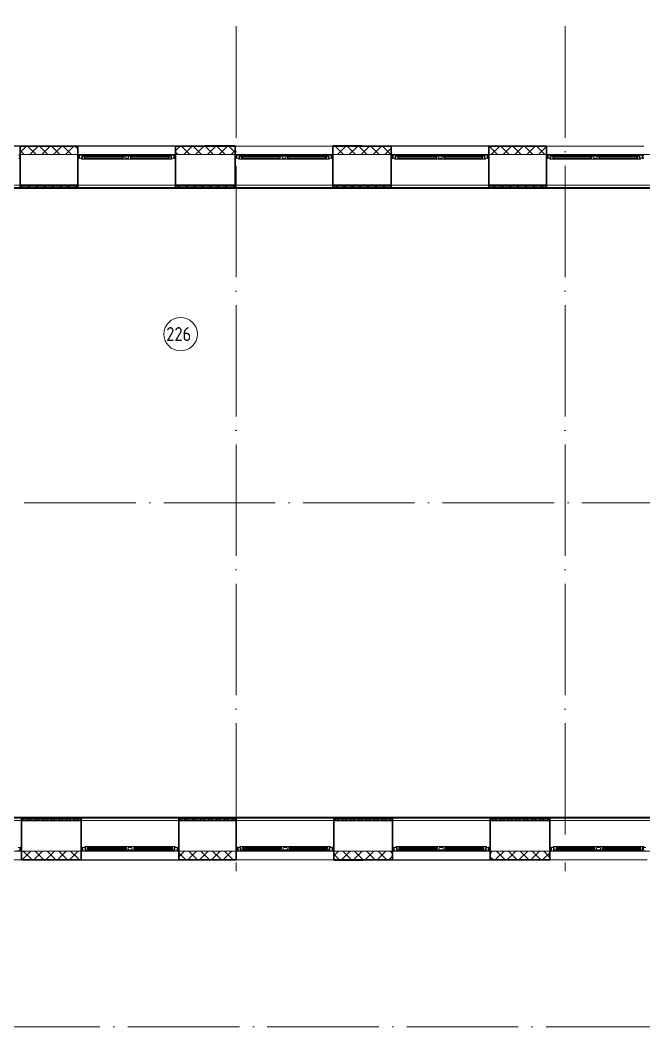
# Model space of a CAD drawing. Header units: millimetres. Extents: x -695119 to 412940, y -249585 to 622758.
# Drawn here: x 277265 to 288449, y 92212 to 110273 of the extents above; entities that cross this region are included whole.
import ezdxf

# ---------------------------------------------------------------- set-up
doc = ezdxf.new("R2010")
doc.units = ezdxf.units.MM
doc.linetypes.add('ADSK_Линия сетки', pattern=[25, 20, -2.5, 0, -2.5])
for name, color, linetype, lineweight in [('_ Окна', 252, 'Continuous', 30), ('Марки помещений', 8, 'Continuous', 20), ('Окна', 252, 'Continuous', 9), ('Оси', 252, 'Continuous', 9), ('Стены внутренние', 252, 'Continuous', 18), ('Стены наружные', 252, 'Continuous', 18), ('Стены штриховка', 7, 'Continuous', 9)]:
    doc.layers.add(name, color=color, linetype=linetype, lineweight=lineweight)
doc.styles.add('GOST Common_2', font='', dxfattribs={"width": 0.9, "height": 250})
doc.styles.get('GOST Common_2').set_extended_font_data('GOST type B')

# ---------------------------------------------------------------- blocks, each defined once
blk = doc.blocks.new('план 2 этажа')
at = {"layer": '_ Окна', "color": 251, "true_color": 0x636466}
for p, q in [((277266, 107852), (277241, 107852)), ((278326, 107852), (278301, 107852)), ((278326, 107794), (278326, 107852)), ((280051, 107852), (280026, 107852)), ((280026, 107852), (280026, 107794)), ((281146, 107852), (281121, 107852)), ((281146, 107794), (281146, 107852)), ((282871, 107852), (282846, 107852)), ((282846, 107852), (282846, 107794)), ((283946, 107852), (283921, 107852)), ((283946, 107794), (283946, 107852)), ((285671, 107852), (285646, 107852)), ((285646, 107852), (285646, 107794)), ((286726, 107852), (286701, 107852)), ((286726, 107794), (286726, 107852)), ((288451, 107852), (288426, 107852)), ((288426, 107852), (288426, 107794)), ((277241, 107794), (277266, 107794)), ((278301, 107794), (278326, 107794)), ((278424, 107818), (278421, 107818)), ((278421, 107818), (278421, 107786)), ((278421, 107786), (278424, 107786)), ((279101, 107818), (278424, 107818)), ((278424, 107818), (278424, 107786)), ((278424, 107786), (278424, 107818)), ((278424, 107786), (279101, 107786)), ((279101, 107786), (279101, 107818)), ((279101, 107818), (279101, 107786)), ((279104, 107818), (279101, 107818)), ((279101, 107786), (279104, 107786)), ((279104, 107786), (279104, 107818)), ((279251, 107818), (279248, 107818)), ((279248, 107818), (279248, 107786)), ((279248, 107786), (279251, 107786)), ((279928, 107818), (279251, 107818)), ((279251, 107818), (279251, 107786)), ((279251, 107786), (279251, 107818)), ((279251, 107786), (279928, 107786)), ((279928, 107786), (279928, 107818)), ((279928, 107818), (279928, 107786)), ((279931, 107818), (279928, 107818)), ((279928, 107786), (279931, 107786)), ((279931, 107786), (279931, 107818)), ((280026, 107794), (280051, 107794)), ((281121, 107794), (281146, 107794)), ((281244, 107818), (281241, 107818)), ((281241, 107818), (281241, 107786)), ((281241, 107786), (281244, 107786)), ((281921, 107818), (281244, 107818)), ((281244, 107818), (281244, 107786)), ((281244, 107786), (281244, 107818)), ((281244, 107786), (281921, 107786)), ((281921, 107786), (281921, 107818)), ((281921, 107818), (281921, 107786)), ((281924, 107818), (281921, 107818)), ((281921, 107786), (281924, 107786)), ((281924, 107786), (281924, 107818)), ((282071, 107818), (282068, 107818)), ((282068, 107818), (282068, 107786)), ((282068, 107786), (282071, 107786)), ((282748, 107818), (282071, 107818)), ((282071, 107818), (282071, 107786)), ((282071, 107786), (282071, 107818)), ((282071, 107786), (282748, 107786)), ((282748, 107786), (282748, 107818)), ((282748, 107818), (282748, 107786)), ((282751, 107818), (282748, 107818)), ((282748, 107786), (282751, 107786)), ((282751, 107786), (282751, 107818)), ((282846, 107794), (282871, 107794)), ((283921, 107794), (283946, 107794)), ((284044, 107818), (284041, 107818)), ((284041, 107818), (284041, 107786)), ((284041, 107786), (284044, 107786)), ((284721, 107818), (284044, 107818)), ((284044, 107818), (284044, 107786)), ((284044, 107786), (284044, 107818)), ((284044, 107786), (284721, 107786)), ((284721, 107786), (284721, 107818)), ((284721, 107818), (284721, 107786)), ((284724, 107818), (284721, 107818)), ((284721, 107786), (284724, 107786)), ((284724, 107786), (284724, 107818)), ((284871, 107818), (284868, 107818)), ((284868, 107818), (284868, 107786)), ((284868, 107786), (284871, 107786)), ((285548, 107818), (284871, 107818)), ((284871, 107818), (284871, 107786)), ((284871, 107786), (284871, 107818)), ((284871, 107786), (285548, 107786)), ((285548, 107786), (285548, 107818)), ((285548, 107818), (285548, 107786)), ((285551, 107818), (285548, 107818)), ((285548, 107786), (285551, 107786)), ((285551, 107786), (285551, 107818)), ((285646, 107794), (285671, 107794)), ((286701, 107794), (286726, 107794)), ((286824, 107818), (286821, 107818)), ((286821, 107818), (286821, 107786)), ((286821, 107786), (286824, 107786)), ((287501, 107818), (286824, 107818)), ((286824, 107818), (286824, 107786)), ((286824, 107786), (286824, 107818)), ((286824, 107786), (287501, 107786)), ((287501, 107786), (287501, 107818)), ((287501, 107818), (287501, 107786)), ((287504, 107818), (287501, 107818)), ((287501, 107786), (287504, 107786)), ((287504, 107786), (287504, 107818)), ((287651, 107818), (287648, 107818)), ((287648, 107818), (287648, 107786)), ((287648, 107786), (287651, 107786)), ((288328, 107818), (287651, 107818)), ((287651, 107818), (287651, 107786)), ((287651, 107786), (287651, 107818)), ((287651, 107786), (288328, 107786)), ((288328, 107786), (288328, 107818)), ((288328, 107818), (288328, 107786)), ((288331, 107818), (288328, 107818)), ((288328, 107786), (288331, 107786)), ((288331, 107786), (288331, 107818)), ((288426, 107794), (288451, 107794)), ((277291, 95430), (277266, 95430)), ((277266, 95430), (277266, 95372)), ((277266, 95372), (277291, 95372)), ((278386, 95430), (278361, 95430)), ((278361, 95372), (278386, 95372)), ((278386, 95372), (278386, 95430)), ((278484, 95438), (278481, 95438)), ((278481, 95438), (278481, 95406)), ((278481, 95406), (278484, 95406)), ((279161, 95438), (278484, 95438)), ((278484, 95438), (278484, 95406)), ((278484, 95406), (278484, 95438)), ((278484, 95406), (279161, 95406)), ((279161, 95406), (279161, 95438)), ((279161, 95438), (279161, 95406)), ((279164, 95438), (279161, 95438)), ((279161, 95406), (279164, 95406)), ((279164, 95406), (279164, 95438)), ((279311, 95438), (279308, 95438)), ((279308, 95438), (279308, 95406)), ((279308, 95406), (279311, 95406)), ((279988, 95438), (279311, 95438)), ((279311, 95438), (279311, 95406)), ((279311, 95406), (279311, 95438)), ((279311, 95406), (279988, 95406)), ((279988, 95406), (279988, 95438)), ((279988, 95438), (279988, 95406)), ((279991, 95438), (279988, 95438)), ((279988, 95406), (279991, 95406)), ((279991, 95406), (279991, 95438)), ((280111, 95430), (280086, 95430)), ((280086, 95430), (280086, 95372)), ((280086, 95372), (280111, 95372)), ((281166, 95430), (281141, 95430)), ((281141, 95372), (281166, 95372)), ((281166, 95372), (281166, 95430)), ((281264, 95438), (281261, 95438)), ((281261, 95438), (281261, 95406)), ((281261, 95406), (281264, 95406)), ((281941, 95438), (281264, 95438)), ((281264, 95438), (281264, 95406)), ((281264, 95406), (281264, 95438)), ((281264, 95406), (281941, 95406)), ((281941, 95406), (281941, 95438)), ((281941, 95438), (281941, 95406)), ((281944, 95438), (281941, 95438)), ((281941, 95406), (281944, 95406)), ((281944, 95406), (281944, 95438)), ((282091, 95438), (282088, 95438)), ((282088, 95438), (282088, 95406)), ((282088, 95406), (282091, 95406)), ((282768, 95438), (282091, 95438)), ((282091, 95438), (282091, 95406)), ((282091, 95406), (282091, 95438)), ((282091, 95406), (282768, 95406)), ((282768, 95406), (282768, 95438)), ((282768, 95438), (282768, 95406)), ((282771, 95438), (282768, 95438)), ((282768, 95406), (282771, 95406)), ((282771, 95406), (282771, 95438)), ((282891, 95430), (282866, 95430)), ((282866, 95430), (282866, 95372)), ((282866, 95372), (282891, 95372)), ((283966, 95430), (283941, 95430)), ((283941, 95372), (283966, 95372)), ((283966, 95372), (283966, 95430)), ((284064, 95438), (284061, 95438)), ((284061, 95438), (284061, 95406)), ((284061, 95406), (284064, 95406)), ((284741, 95438), (284064, 95438)), ((284064, 95438), (284064, 95406)), ((284064, 95406), (284064, 95438)), ((284064, 95406), (284741, 95406)), ((284741, 95406), (284741, 95438)), ((284741, 95438), (284741, 95406)), ((284744, 95438), (284741, 95438)), ((284741, 95406), (284744, 95406)), ((284744, 95406), (284744, 95438)), ((284891, 95438), (284888, 95438)), ((284888, 95438), (284888, 95406)), ((284888, 95406), (284891, 95406)), ((285568, 95438), (284891, 95438)), ((284891, 95438), (284891, 95406)), ((284891, 95406), (284891, 95438)), ((284891, 95406), (285568, 95406)), ((285568, 95406), (285568, 95438)), ((285568, 95438), (285568, 95406)), ((285571, 95438), (285568, 95438)), ((285568, 95406), (285571, 95406)), ((285571, 95406), (285571, 95438)), ((285691, 95430), (285666, 95430)), ((285666, 95430), (285666, 95372)), ((285666, 95372), (285691, 95372)), ((286786, 95430), (286761, 95430)), ((286761, 95372), (286786, 95372)), ((286786, 95372), (286786, 95430)), ((286884, 95438), (286881, 95438)), ((286881, 95438), (286881, 95406)), ((286881, 95406), (286884, 95406)), ((287561, 95438), (286884, 95438)), ((286884, 95438), (286884, 95406)), ((286884, 95406), (286884, 95438)), ((286884, 95406), (287561, 95406)), ((287561, 95406), (287561, 95438)), ((287561, 95438), (287561, 95406)), ((287564, 95438), (287561, 95438)), ((287561, 95406), (287564, 95406)), ((287564, 95406), (287564, 95438)), ((287711, 95438), (287708, 95438)), ((287708, 95438), (287708, 95406)), ((287708, 95406), (287711, 95406)), ((288388, 95438), (287711, 95438)), ((287711, 95438), (287711, 95406)), ((287711, 95406), (287711, 95438)), ((287711, 95406), (288388, 95406)), ((288388, 95406), (288388, 95438)), ((288388, 95438), (288388, 95406)), ((288391, 95438), (288388, 95438)), ((288388, 95406), (288391, 95406)), ((288391, 95406), (288391, 95438))]:
    blk.add_line(p, q, dxfattribs=at)
at = {"layer": '_ Окна', "color": 251, "lineweight": 18, "true_color": 0x636466}
for p, q in [((278385, 107852), (278326, 107852)), ((278326, 107852), (278326, 107794)), ((278372, 107794), (278372, 107835)), ((278372, 107835), (278384, 107835)), ((278384, 107835), (278384, 107794)), ((278434, 107835), (278384, 107835)), ((278390, 107835), (278385, 107852)), ((278439, 107818), (278434, 107835)), ((279090, 107835), (279086, 107818)), ((279141, 107835), (279090, 107835)), ((279141, 107794), (279141, 107835)), ((279211, 107835), (279211, 107794)), ((279261, 107835), (279211, 107835)), ((279266, 107818), (279261, 107835)), ((279917, 107835), (279913, 107818)), ((279968, 107835), (279917, 107835)), ((279966, 107852), (279962, 107835)), ((280026, 107852), (279966, 107852)), ((279968, 107794), (279968, 107835)), ((279968, 107835), (279980, 107835)), ((279980, 107835), (279980, 107794)), ((280026, 107794), (280026, 107852)), ((281205, 107852), (281146, 107852)), ((281146, 107852), (281146, 107794)), ((281192, 107794), (281192, 107835)), ((281192, 107835), (281204, 107835)), ((281204, 107835), (281204, 107794)), ((281254, 107835), (281204, 107835)), ((281210, 107835), (281205, 107852)), ((281259, 107818), (281254, 107835)), ((281910, 107835), (281906, 107818)), ((281961, 107835), (281910, 107835)), ((281961, 107794), (281961, 107835)), ((282031, 107835), (282031, 107794)), ((282081, 107835), (282031, 107835)), ((282086, 107818), (282081, 107835)), ((282737, 107835), (282733, 107818)), ((282788, 107835), (282737, 107835)), ((282786, 107852), (282782, 107835)), ((282846, 107852), (282786, 107852)), ((282788, 107794), (282788, 107835)), ((282788, 107835), (282800, 107835)), ((282800, 107835), (282800, 107794)), ((282846, 107794), (282846, 107852)), ((284005, 107852), (283946, 107852)), ((283946, 107852), (283946, 107794)), ((283992, 107794), (283992, 107835)), ((283992, 107835), (284004, 107835)), ((284004, 107835), (284004, 107794)), ((284054, 107835), (284004, 107835)), ((284010, 107835), (284005, 107852)), ((284059, 107818), (284054, 107835)), ((284710, 107835), (284706, 107818)), ((284761, 107835), (284710, 107835)), ((284761, 107794), (284761, 107835)), ((284831, 107835), (284831, 107794)), ((284881, 107835), (284831, 107835)), ((284886, 107818), (284881, 107835)), ((285537, 107835), (285533, 107818)), ((285588, 107835), (285537, 107835)), ((285586, 107852), (285582, 107835)), ((285646, 107852), (285586, 107852)), ((285588, 107794), (285588, 107835)), ((285588, 107835), (285600, 107835)), ((285600, 107835), (285600, 107794)), ((285646, 107794), (285646, 107852)), ((286785, 107852), (286726, 107852)), ((286726, 107852), (286726, 107794)), ((286772, 107794), (286772, 107835)), ((286772, 107835), (286784, 107835)), ((286784, 107835), (286784, 107794)), ((286834, 107835), (286784, 107835)), ((286790, 107835), (286785, 107852)), ((286839, 107818), (286834, 107835)), ((287490, 107835), (287486, 107818)), ((287541, 107835), (287490, 107835)), ((287541, 107794), (287541, 107835)), ((287611, 107835), (287611, 107794)), ((287661, 107835), (287611, 107835)), ((287666, 107818), (287661, 107835)), ((288317, 107835), (288313, 107818)), ((288368, 107835), (288317, 107835)), ((288366, 107852), (288362, 107835)), ((288426, 107852), (288366, 107852)), ((288368, 107794), (288368, 107835)), ((288368, 107835), (288380, 107835)), ((288380, 107835), (288380, 107794)), ((288426, 107794), (288426, 107852)), ((278326, 107794), (278364, 107794)), ((278384, 107794), (278364, 107794)), ((278364, 107794), (278364, 107777)), ((278364, 107777), (278420, 107777)), ((278420, 107777), (278421, 107778)), ((278421, 107786), (278421, 107818)), ((278421, 107818), (278439, 107818)), ((278439, 107786), (278421, 107786)), ((278421, 107778), (278422, 107777)), ((278422, 107777), (278436, 107777)), ((278436, 107777), (278439, 107786)), ((279086, 107818), (279104, 107818)), ((279104, 107786), (279086, 107786)), ((279086, 107786), (279088, 107777)), ((279088, 107777), (279103, 107777)), ((279103, 107777), (279104, 107778)), ((279104, 107818), (279104, 107786)), ((279104, 107778), (279105, 107777)), ((279105, 107777), (279161, 107777)), ((279161, 107794), (279141, 107794)), ((279161, 107777), (279161, 107794)), ((279211, 107794), (279191, 107794)), ((279191, 107794), (279191, 107777)), ((279191, 107777), (279247, 107777)), ((279247, 107777), (279248, 107778)), ((279248, 107786), (279248, 107818)), ((279248, 107818), (279266, 107818)), ((279266, 107786), (279248, 107786)), ((279248, 107778), (279249, 107777)), ((279249, 107777), (279263, 107777)), ((279263, 107777), (279266, 107786)), ((279913, 107818), (279931, 107818)), ((279931, 107786), (279913, 107786)), ((279913, 107786), (279915, 107777)), ((279915, 107777), (279930, 107777)), ((279930, 107777), (279931, 107778)), ((279931, 107818), (279931, 107786)), ((279931, 107778), (279932, 107777)), ((279932, 107777), (279988, 107777)), ((279988, 107794), (279968, 107794)), ((279988, 107777), (279988, 107794)), ((279988, 107794), (280026, 107794)), ((281146, 107794), (281184, 107794)), ((281204, 107794), (281184, 107794)), ((281184, 107794), (281184, 107777)), ((281184, 107777), (281240, 107777)), ((281240, 107777), (281241, 107778)), ((281241, 107786), (281241, 107818)), ((281241, 107818), (281259, 107818)), ((281259, 107786), (281241, 107786)), ((281241, 107778), (281242, 107777)), ((281242, 107777), (281256, 107777)), ((281256, 107777), (281259, 107786)), ((281906, 107818), (281924, 107818)), ((281924, 107786), (281906, 107786)), ((281906, 107786), (281908, 107777)), ((281908, 107777), (281923, 107777)), ((281923, 107777), (281924, 107778)), ((281924, 107818), (281924, 107786)), ((281924, 107778), (281925, 107777)), ((281925, 107777), (281981, 107777)), ((281981, 107794), (281961, 107794)), ((281981, 107777), (281981, 107794)), ((282031, 107794), (282011, 107794)), ((282011, 107794), (282011, 107777)), ((282011, 107777), (282067, 107777)), ((282067, 107777), (282068, 107778)), ((282068, 107786), (282068, 107818)), ((282068, 107818), (282086, 107818)), ((282086, 107786), (282068, 107786)), ((282068, 107778), (282069, 107777)), ((282069, 107777), (282083, 107777)), ((282083, 107777), (282086, 107786)), ((282733, 107818), (282751, 107818)), ((282751, 107786), (282733, 107786)), ((282733, 107786), (282735, 107777)), ((282735, 107777), (282750, 107777)), ((282750, 107777), (282751, 107778)), ((282751, 107818), (282751, 107786)), ((282751, 107778), (282752, 107777)), ((282752, 107777), (282808, 107777)), ((282808, 107794), (282788, 107794)), ((282808, 107777), (282808, 107794)), ((282808, 107794), (282846, 107794)), ((283946, 107794), (283984, 107794)), ((284004, 107794), (283984, 107794)), ((283984, 107794), (283984, 107777)), ((283984, 107777), (284040, 107777)), ((284040, 107777), (284041, 107778)), ((284041, 107786), (284041, 107818)), ((284041, 107818), (284059, 107818)), ((284059, 107786), (284041, 107786)), ((284041, 107778), (284042, 107777)), ((284042, 107777), (284056, 107777)), ((284056, 107777), (284059, 107786)), ((284706, 107818), (284724, 107818)), ((284724, 107786), (284706, 107786)), ((284706, 107786), (284708, 107777)), ((284708, 107777), (284723, 107777)), ((284723, 107777), (284724, 107778)), ((284724, 107818), (284724, 107786)), ((284724, 107778), (284725, 107777)), ((284725, 107777), (284781, 107777)), ((284781, 107794), (284761, 107794)), ((284781, 107777), (284781, 107794)), ((284831, 107794), (284811, 107794)), ((284811, 107794), (284811, 107777)), ((284811, 107777), (284867, 107777)), ((284867, 107777), (284868, 107778)), ((284868, 107786), (284868, 107818)), ((284868, 107818), (284886, 107818)), ((284886, 107786), (284868, 107786)), ((284868, 107778), (284869, 107777)), ((284869, 107777), (284883, 107777)), ((284883, 107777), (284886, 107786)), ((285533, 107818), (285551, 107818)), ((285551, 107786), (285533, 107786)), ((285533, 107786), (285535, 107777)), ((285535, 107777), (285550, 107777)), ((285550, 107777), (285551, 107778)), ((285551, 107818), (285551, 107786)), ((285551, 107778), (285552, 107777)), ((285552, 107777), (285608, 107777)), ((285608, 107794), (285588, 107794)), ((285608, 107777), (285608, 107794)), ((285608, 107794), (285646, 107794)), ((286726, 107794), (286764, 107794)), ((286784, 107794), (286764, 107794)), ((286764, 107794), (286764, 107777)), ((286764, 107777), (286820, 107777)), ((286820, 107777), (286821, 107778)), ((286821, 107786), (286821, 107818)), ((286821, 107818), (286839, 107818)), ((286839, 107786), (286821, 107786)), ((286821, 107778), (286822, 107777)), ((286822, 107777), (286836, 107777)), ((286836, 107777), (286839, 107786)), ((287486, 107818), (287504, 107818)), ((287504, 107786), (287486, 107786)), ((287486, 107786), (287488, 107777)), ((287488, 107777), (287503, 107777)), ((287503, 107777), (287504, 107778)), ((287504, 107818), (287504, 107786)), ((287504, 107778), (287505, 107777)), ((287505, 107777), (287561, 107777)), ((287561, 107794), (287541, 107794)), ((287561, 107777), (287561, 107794)), ((287611, 107794), (287591, 107794)), ((287591, 107794), (287591, 107777)), ((287591, 107777), (287647, 107777)), ((287647, 107777), (287648, 107778)), ((287648, 107786), (287648, 107818)), ((287648, 107818), (287666, 107818)), ((287666, 107786), (287648, 107786)), ((287648, 107778), (287649, 107777)), ((287649, 107777), (287663, 107777)), ((287663, 107777), (287666, 107786)), ((288313, 107818), (288331, 107818)), ((288331, 107786), (288313, 107786)), ((288313, 107786), (288315, 107777)), ((288315, 107777), (288330, 107777)), ((288330, 107777), (288331, 107778)), ((288331, 107818), (288331, 107786)), ((288331, 107778), (288332, 107777)), ((288332, 107777), (288388, 107777)), ((288388, 107794), (288368, 107794)), ((288388, 107777), (288388, 107794)), ((288388, 107794), (288426, 107794)), ((277206, 95372), (277266, 95372)), ((277266, 95430), (277228, 95430)), ((277266, 95372), (277266, 95430)), ((278424, 95430), (278386, 95430)), ((278386, 95430), (278386, 95372)), ((278386, 95372), (278445, 95372)), ((278480, 95447), (278424, 95447)), ((278424, 95447), (278424, 95430)), ((278424, 95430), (278444, 95430)), ((278432, 95389), (278432, 95430)), ((278444, 95389), (278432, 95389)), ((278444, 95430), (278444, 95389)), ((278444, 95389), (278494, 95389)), ((278445, 95372), (278450, 95389)), ((278481, 95446), (278480, 95447)), ((278482, 95447), (278481, 95446)), ((278481, 95406), (278481, 95438)), ((278481, 95438), (278499, 95438)), ((278499, 95406), (278481, 95406)), ((278496, 95447), (278482, 95447)), ((278494, 95389), (278499, 95406)), ((278499, 95438), (278496, 95447)), ((279148, 95447), (279146, 95438)), ((279146, 95438), (279164, 95438)), ((279164, 95406), (279146, 95406)), ((279146, 95406), (279150, 95389)), ((279163, 95447), (279148, 95447)), ((279150, 95389), (279201, 95389)), ((279164, 95446), (279163, 95447)), ((279165, 95447), (279164, 95446)), ((279164, 95438), (279164, 95406)), ((279221, 95447), (279165, 95447)), ((279201, 95389), (279201, 95430)), ((279201, 95430), (279221, 95430)), ((279221, 95430), (279221, 95447)), ((279307, 95447), (279251, 95447)), ((279251, 95447), (279251, 95430)), ((279251, 95430), (279271, 95430)), ((279271, 95430), (279271, 95389)), ((279271, 95389), (279321, 95389)), ((279308, 95446), (279307, 95447)), ((279309, 95447), (279308, 95446)), ((279308, 95406), (279308, 95438)), ((279308, 95438), (279326, 95438)), ((279326, 95406), (279308, 95406)), ((279323, 95447), (279309, 95447)), ((279321, 95389), (279326, 95406)), ((279326, 95438), (279323, 95447)), ((279975, 95447), (279973, 95438)), ((279973, 95438), (279991, 95438)), ((279991, 95406), (279973, 95406)), ((279973, 95406), (279977, 95389)), ((279990, 95447), (279975, 95447)), ((279977, 95389), (280028, 95389)), ((279991, 95446), (279990, 95447)), ((279992, 95447), (279991, 95446)), ((279991, 95438), (279991, 95406)), ((280048, 95447), (279992, 95447)), ((280022, 95389), (280026, 95372)), ((280026, 95372), (280086, 95372)), ((280028, 95389), (280028, 95430)), ((280028, 95430), (280048, 95430)), ((280040, 95389), (280028, 95389)), ((280040, 95430), (280040, 95389)), ((280048, 95430), (280048, 95447)), ((280086, 95430), (280048, 95430)), ((280086, 95372), (280086, 95430)), ((281204, 95430), (281166, 95430)), ((281166, 95430), (281166, 95372)), ((281166, 95372), (281225, 95372)), ((281260, 95447), (281204, 95447)), ((281204, 95447), (281204, 95430)), ((281204, 95430), (281224, 95430)), ((281212, 95389), (281212, 95430)), ((281224, 95389), (281212, 95389)), ((281224, 95430), (281224, 95389)), ((281224, 95389), (281274, 95389)), ((281225, 95372), (281230, 95389)), ((281261, 95446), (281260, 95447)), ((281262, 95447), (281261, 95446)), ((281261, 95406), (281261, 95438)), ((281261, 95438), (281279, 95438)), ((281279, 95406), (281261, 95406)), ((281276, 95447), (281262, 95447)), ((281274, 95389), (281279, 95406)), ((281279, 95438), (281276, 95447)), ((281928, 95447), (281926, 95438)), ((281926, 95438), (281944, 95438)), ((281944, 95406), (281926, 95406)), ((281926, 95406), (281930, 95389)), ((281943, 95447), (281928, 95447)), ((281930, 95389), (281981, 95389)), ((281944, 95446), (281943, 95447)), ((281945, 95447), (281944, 95446)), ((281944, 95438), (281944, 95406)), ((282001, 95447), (281945, 95447)), ((281981, 95389), (281981, 95430)), ((281981, 95430), (282001, 95430)), ((282001, 95430), (282001, 95447)), ((282087, 95447), (282031, 95447)), ((282031, 95447), (282031, 95430)), ((282031, 95430), (282051, 95430)), ((282051, 95430), (282051, 95389)), ((282051, 95389), (282101, 95389)), ((282088, 95446), (282087, 95447)), ((282089, 95447), (282088, 95446)), ((282088, 95406), (282088, 95438)), ((282088, 95438), (282106, 95438)), ((282106, 95406), (282088, 95406)), ((282103, 95447), (282089, 95447)), ((282101, 95389), (282106, 95406)), ((282106, 95438), (282103, 95447)), ((282755, 95447), (282753, 95438)), ((282753, 95438), (282771, 95438)), ((282771, 95406), (282753, 95406)), ((282753, 95406), (282757, 95389)), ((282770, 95447), (282755, 95447)), ((282757, 95389), (282808, 95389)), ((282771, 95446), (282770, 95447)), ((282772, 95447), (282771, 95446)), ((282771, 95438), (282771, 95406)), ((282828, 95447), (282772, 95447)), ((282802, 95389), (282806, 95372)), ((282806, 95372), (282866, 95372)), ((282808, 95389), (282808, 95430)), ((282808, 95430), (282828, 95430)), ((282820, 95389), (282808, 95389)), ((282820, 95430), (282820, 95389)), ((282828, 95430), (282828, 95447)), ((282866, 95430), (282828, 95430)), ((282866, 95372), (282866, 95430)), ((284004, 95430), (283966, 95430)), ((283966, 95430), (283966, 95372)), ((283966, 95372), (284025, 95372)), ((284060, 95447), (284004, 95447)), ((284004, 95447), (284004, 95430)), ((284004, 95430), (284024, 95430)), ((284012, 95389), (284012, 95430)), ((284024, 95389), (284012, 95389)), ((284024, 95430), (284024, 95389)), ((284024, 95389), (284074, 95389)), ((284025, 95372), (284030, 95389)), ((284061, 95446), (284060, 95447)), ((284062, 95447), (284061, 95446)), ((284061, 95406), (284061, 95438)), ((284061, 95438), (284079, 95438)), ((284079, 95406), (284061, 95406)), ((284076, 95447), (284062, 95447)), ((284074, 95389), (284079, 95406)), ((284079, 95438), (284076, 95447)), ((284728, 95447), (284726, 95438)), ((284726, 95438), (284744, 95438)), ((284744, 95406), (284726, 95406)), ((284726, 95406), (284730, 95389)), ((284743, 95447), (284728, 95447)), ((284730, 95389), (284781, 95389)), ((284744, 95446), (284743, 95447)), ((284745, 95447), (284744, 95446)), ((284744, 95438), (284744, 95406)), ((284801, 95447), (284745, 95447)), ((284781, 95389), (284781, 95430)), ((284781, 95430), (284801, 95430)), ((284801, 95430), (284801, 95447)), ((284887, 95447), (284831, 95447)), ((284831, 95447), (284831, 95430)), ((284831, 95430), (284851, 95430)), ((284851, 95430), (284851, 95389)), ((284851, 95389), (284901, 95389)), ((284888, 95446), (284887, 95447)), ((284889, 95447), (284888, 95446)), ((284888, 95406), (284888, 95438)), ((284888, 95438), (284906, 95438)), ((284906, 95406), (284888, 95406)), ((284903, 95447), (284889, 95447)), ((284901, 95389), (284906, 95406)), ((284906, 95438), (284903, 95447)), ((285555, 95447), (285553, 95438)), ((285553, 95438), (285571, 95438)), ((285571, 95406), (285553, 95406)), ((285553, 95406), (285557, 95389)), ((285570, 95447), (285555, 95447)), ((285557, 95389), (285608, 95389)), ((285571, 95446), (285570, 95447)), ((285572, 95447), (285571, 95446)), ((285571, 95438), (285571, 95406)), ((285628, 95447), (285572, 95447)), ((285602, 95389), (285606, 95372)), ((285606, 95372), (285666, 95372)), ((285608, 95389), (285608, 95430)), ((285608, 95430), (285628, 95430)), ((285620, 95389), (285608, 95389)), ((285620, 95430), (285620, 95389)), ((285628, 95430), (285628, 95447)), ((285666, 95430), (285628, 95430)), ((285666, 95372), (285666, 95430)), ((286824, 95430), (286786, 95430)), ((286786, 95430), (286786, 95372)), ((286786, 95372), (286845, 95372)), ((286880, 95447), (286824, 95447)), ((286824, 95447), (286824, 95430)), ((286824, 95430), (286844, 95430)), ((286832, 95389), (286832, 95430)), ((286844, 95389), (286832, 95389)), ((286844, 95430), (286844, 95389)), ((286844, 95389), (286894, 95389)), ((286845, 95372), (286850, 95389)), ((286881, 95446), (286880, 95447)), ((286882, 95447), (286881, 95446)), ((286881, 95406), (286881, 95438)), ((286881, 95438), (286899, 95438)), ((286899, 95406), (286881, 95406)), ((286896, 95447), (286882, 95447)), ((286894, 95389), (286899, 95406)), ((286899, 95438), (286896, 95447)), ((287548, 95447), (287546, 95438)), ((287546, 95438), (287564, 95438)), ((287564, 95406), (287546, 95406)), ((287546, 95406), (287550, 95389)), ((287563, 95447), (287548, 95447)), ((287550, 95389), (287601, 95389)), ((287564, 95446), (287563, 95447)), ((287565, 95447), (287564, 95446)), ((287564, 95438), (287564, 95406)), ((287621, 95447), (287565, 95447)), ((287601, 95389), (287601, 95430)), ((287601, 95430), (287621, 95430)), ((287621, 95430), (287621, 95447)), ((287707, 95447), (287651, 95447)), ((287651, 95447), (287651, 95430)), ((287651, 95430), (287671, 95430)), ((287671, 95430), (287671, 95389)), ((287671, 95389), (287721, 95389)), ((287708, 95446), (287707, 95447)), ((287709, 95447), (287708, 95446)), ((287708, 95406), (287708, 95438)), ((287708, 95438), (287726, 95438)), ((287726, 95406), (287708, 95406)), ((287723, 95447), (287709, 95447)), ((287721, 95389), (287726, 95406)), ((287726, 95438), (287723, 95447)), ((288375, 95447), (288373, 95438)), ((288373, 95438), (288391, 95438)), ((288391, 95406), (288373, 95406)), ((288373, 95406), (288377, 95389)), ((288390, 95447), (288375, 95447)), ((288377, 95389), (288428, 95389)), ((288391, 95446), (288390, 95447)), ((288392, 95447), (288391, 95446)), ((288391, 95438), (288391, 95406)), ((288448, 95447), (288392, 95447)), ((288422, 95389), (288426, 95372)), ((288426, 95372), (288486, 95372)), ((288428, 95389), (288428, 95430)), ((288428, 95430), (288448, 95430)), ((288440, 95389), (288428, 95389)), ((288440, 95430), (288440, 95389)), ((288448, 95430), (288448, 95447)), ((288486, 95430), (288448, 95430))]:
    blk.add_line(p, q, dxfattribs=at)
at = {"layer": 'Марки помещений', "color": 251, "true_color": 0x636466}
blk.add_circle((280143, 104639), 300, dxfattribs=at)
at = {"layer": 'Окна', "color": 251, "true_color": 0x636466}
for p, q in [((279966, 107852), (278385, 107852)), ((279090, 107835), (278434, 107835)), ((279141, 107835), (279211, 107835)), ((279917, 107835), (279261, 107835)), ((282786, 107852), (281205, 107852)), ((281910, 107835), (281254, 107835)), ((281961, 107835), (282031, 107835)), ((282737, 107835), (282081, 107835)), ((285586, 107852), (284005, 107852)), ((284710, 107835), (284054, 107835)), ((284761, 107835), (284831, 107835)), ((285537, 107835), (284881, 107835)), ((288366, 107852), (286785, 107852)), ((287490, 107835), (286834, 107835)), ((287541, 107835), (287611, 107835)), ((288317, 107835), (287661, 107835)), ((278420, 107777), (278422, 107777)), ((278436, 107777), (279088, 107777)), ((279103, 107777), (279105, 107777)), ((279161, 107794), (279191, 107794)), ((279191, 107777), (279161, 107777)), ((279247, 107777), (279249, 107777)), ((279263, 107777), (279915, 107777)), ((279930, 107777), (279932, 107777)), ((281240, 107777), (281242, 107777)), ((281256, 107777), (281908, 107777)), ((281923, 107777), (281925, 107777)), ((281981, 107794), (282011, 107794)), ((282011, 107777), (281981, 107777)), ((282067, 107777), (282069, 107777)), ((282083, 107777), (282735, 107777)), ((282750, 107777), (282752, 107777)), ((284040, 107777), (284042, 107777)), ((284056, 107777), (284708, 107777)), ((284723, 107777), (284725, 107777)), ((284781, 107794), (284811, 107794)), ((284811, 107777), (284781, 107777)), ((284867, 107777), (284869, 107777)), ((284883, 107777), (285535, 107777)), ((285550, 107777), (285552, 107777)), ((286820, 107777), (286822, 107777)), ((286836, 107777), (287488, 107777)), ((287503, 107777), (287505, 107777)), ((287561, 107794), (287591, 107794)), ((287591, 107777), (287561, 107777)), ((287647, 107777), (287649, 107777)), ((287663, 107777), (288315, 107777)), ((288330, 107777), (288332, 107777)), ((278445, 95372), (280026, 95372)), ((278482, 95447), (278480, 95447)), ((278494, 95389), (279150, 95389)), ((279148, 95447), (278496, 95447)), ((279165, 95447), (279163, 95447)), ((279271, 95389), (279201, 95389)), ((279221, 95447), (279251, 95447)), ((279251, 95430), (279221, 95430)), ((279309, 95447), (279307, 95447)), ((279321, 95389), (279977, 95389)), ((279975, 95447), (279323, 95447)), ((279992, 95447), (279990, 95447)), ((281225, 95372), (282806, 95372)), ((281262, 95447), (281260, 95447)), ((281274, 95389), (281930, 95389)), ((281928, 95447), (281276, 95447)), ((281945, 95447), (281943, 95447)), ((282051, 95389), (281981, 95389)), ((282001, 95447), (282031, 95447)), ((282031, 95430), (282001, 95430)), ((282089, 95447), (282087, 95447)), ((282101, 95389), (282757, 95389)), ((282755, 95447), (282103, 95447)), ((282772, 95447), (282770, 95447)), ((284025, 95372), (285606, 95372)), ((284062, 95447), (284060, 95447)), ((284074, 95389), (284730, 95389)), ((284728, 95447), (284076, 95447)), ((284745, 95447), (284743, 95447)), ((284851, 95389), (284781, 95389)), ((284801, 95447), (284831, 95447)), ((284831, 95430), (284801, 95430)), ((284889, 95447), (284887, 95447)), ((284901, 95389), (285557, 95389)), ((285555, 95447), (284903, 95447)), ((285572, 95447), (285570, 95447)), ((286845, 95372), (288426, 95372)), ((286882, 95447), (286880, 95447)), ((286894, 95389), (287550, 95389)), ((287548, 95447), (286896, 95447)), ((287565, 95447), (287563, 95447)), ((287671, 95389), (287601, 95389)), ((287621, 95447), (287651, 95447)), ((287651, 95430), (287621, 95430)), ((287709, 95447), (287707, 95447)), ((287721, 95389), (288377, 95389)), ((288375, 95447), (287723, 95447)), ((288392, 95447), (288390, 95447))]:
    blk.add_line(p, q, dxfattribs=at)
at = {"layer": 'Оси', "color": 251, "linetype": 'ADSK_Линия сетки', "ltscale": 100, "true_color": 0x636466}
for p, q in [((281141, 112662), (281141, 95007)), ((287041, 112662), (287041, 95007)), ((326841, 107312), (255119, 107312)), ((326841, 101612), (255081, 101612)), ((326841, 95912), (255119, 95912)), ((301198, 92212), (255081, 92212))]:
    blk.add_line(p, q, dxfattribs=at)
at = {"layer": 'Стены внутренние', "color": 251, "true_color": 0x636466}
for p, q in [((275516, 108014), (277266, 108014)), ((278301, 108014), (280051, 108014)), ((281121, 108014), (282871, 108014)), ((283921, 108014), (285671, 108014)), ((286701, 108014), (288451, 108014)), ((292746, 107862), (277266, 107862)), ((280051, 107862), (277266, 107862)), ((277266, 107312), (275516, 107312)), ((280051, 107312), (278301, 107312)), ((282871, 107312), (281121, 107312)), ((285671, 107312), (283921, 107312)), ((288451, 107312), (286701, 107312)), ((275541, 95912), (277291, 95912)), ((278361, 95912), (280111, 95912)), ((281141, 95912), (282891, 95912)), ((283941, 95912), (285691, 95912)), ((286761, 95912), (288511, 95912)), ((277291, 95210), (275541, 95210)), ((281141, 95362), (275542, 95362)), ((280111, 95210), (278361, 95210)), ((282891, 95210), (281141, 95210)), ((283941, 95362), (281147, 95362)), ((285691, 95210), (283941, 95210)), ((292239, 95362), (283946, 95362)), ((288511, 95210), (286761, 95210))]:
    blk.add_line(p, q, dxfattribs=at)
at = {"layer": 'Стены внутренние', "color": 251, "lineweight": 30, "true_color": 0x636466}
for p, q in [((277266, 107312), (277266, 108014)), ((277266, 108014), (278301, 108014)), ((278301, 107312), (278301, 108014)), ((280051, 107312), (280051, 108014)), ((281121, 108014), (280051, 108014)), ((281121, 107312), (281121, 108014)), ((282871, 107312), (282871, 108014)), ((282871, 108014), (283921, 108014)), ((283921, 107312), (283921, 108014)), ((285671, 107312), (285671, 108014)), ((285671, 108014), (286701, 108014)), ((286701, 107312), (286701, 108014)), ((278301, 107312), (277266, 107312)), ((281121, 107312), (280051, 107312)), ((283921, 107312), (282871, 107312)), ((286701, 107312), (285671, 107312)), ((277291, 95912), (278361, 95912)), ((277291, 95912), (277291, 95210)), ((278361, 95912), (278361, 95210)), ((280111, 95912), (281141, 95912)), ((280111, 95912), (280111, 95210)), ((281141, 95912), (281141, 95210)), ((282891, 95912), (283941, 95912)), ((282891, 95912), (282891, 95210)), ((283941, 95912), (283941, 95210)), ((285691, 95912), (286761, 95912)), ((285691, 95912), (285691, 95210)), ((286761, 95912), (286761, 95210)), ((277291, 95210), (278361, 95210)), ((280111, 95210), (281141, 95210)), ((282891, 95210), (283941, 95210)), ((285691, 95210), (286761, 95210))]:
    blk.add_line(p, q, dxfattribs=at)
at = {"layer": 'Стены внутренние', "color": 251, "linetype": 'Continuous', "lineweight": 9, "true_color": 0x636466}
for p, q in [((277266, 107899), (277379, 108012)), ((277550, 107862), (277400, 108012)), ((277417, 108014), (277415, 108012)), ((277441, 107862), (277591, 108012)), ((277762, 107862), (277612, 108012)), ((277653, 107862), (277803, 108012)), ((277975, 107862), (277825, 108012)), ((277865, 107862), (278015, 108012)), ((278187, 107862), (278037, 108012)), ((278077, 107862), (278227, 108012)), ((278299, 107962), (278249, 108012)), ((280051, 107926), (280136, 108012)), ((280308, 107862), (280158, 108012)), ((280199, 107862), (280349, 108012)), ((280324, 108012), (280322, 108014)), ((280520, 107862), (280370, 108012)), ((280411, 107862), (280561, 108012)), ((280732, 107862), (280582, 108012)), ((280623, 107862), (280773, 108012)), ((280944, 107862), (280794, 108012)), ((280835, 107862), (280985, 108012)), ((280910, 108012), (280910, 108013)), ((281121, 107897), (281007, 108012)), ((282873, 107990), (282894, 108012)), ((283066, 107862), (282916, 108012)), ((282956, 107862), (283106, 108012)), ((283278, 107862), (283128, 108012)), ((283168, 107862), (283318, 108012)), ((283490, 107862), (283340, 108012)), ((283381, 107862), (283531, 108012)), ((283702, 107862), (283552, 108012)), ((283593, 107862), (283743, 108012)), ((283608, 108012), (283607, 108014)), ((283914, 107862), (283764, 108012)), ((285823, 107862), (285673, 108012)), ((285714, 107862), (285864, 108012)), ((286036, 107862), (285886, 108012)), ((285926, 107862), (286076, 108012)), ((286248, 107862), (286098, 108012)), ((286138, 107862), (286288, 108012)), ((286460, 107862), (286310, 108012)), ((286350, 107862), (286500, 108012)), ((286672, 107862), (286522, 108012)), ((277338, 107862), (277266, 107934)), ((278289, 107862), (278301, 107873)), ((280096, 107862), (280051, 107907)), ((281047, 107862), (281121, 107935)), ((283805, 107862), (283919, 107976)), ((286562, 107862), (286699, 107998)), ((286701, 107939), (286699, 107942)), ((277307, 95212), (277457, 95362)), ((277472, 95212), (277322, 95362)), ((277416, 95212), (277416, 95212)), ((277519, 95212), (277669, 95362)), ((277685, 95212), (277535, 95362)), ((277731, 95212), (277881, 95362)), ((277897, 95212), (277747, 95362)), ((277943, 95212), (278093, 95362)), ((278109, 95212), (277959, 95362)), ((278155, 95212), (278305, 95362)), ((278321, 95212), (278171, 95362)), ((280230, 95212), (280111, 95331)), ((280113, 95260), (280214, 95362)), ((280115, 95212), (280114, 95210)), ((280276, 95212), (280426, 95362)), ((280442, 95212), (280292, 95362)), ((280489, 95212), (280639, 95362)), ((280654, 95212), (280504, 95362)), ((280701, 95212), (280851, 95362)), ((280867, 95212), (280717, 95362)), ((280910, 95210), (280909, 95212)), ((280913, 95212), (281063, 95362)), ((281079, 95212), (280929, 95362)), ((280936, 95212), (280935, 95210)), ((281125, 95212), (281139, 95225)), ((281141, 95362), (281141, 95362)), ((282988, 95212), (282891, 95309)), ((282893, 95282), (282972, 95362)), ((282930, 95212), (282929, 95210)), ((283034, 95212), (283184, 95362)), ((283200, 95212), (283050, 95362)), ((283246, 95212), (283396, 95362)), ((283412, 95212), (283262, 95362)), ((283458, 95212), (283608, 95362)), ((283624, 95212), (283474, 95362)), ((283671, 95212), (283821, 95362)), ((283836, 95212), (283686, 95362)), ((283752, 95212), (283750, 95210)), ((283883, 95212), (283939, 95268)), ((283941, 95319), (283899, 95362)), ((285691, 95323), (285730, 95362)), ((285693, 95257), (285691, 95261)), ((285746, 95212), (285693, 95264)), ((285792, 95212), (285942, 95362)), ((285958, 95212), (285808, 95362)), ((286004, 95212), (286154, 95362)), ((286170, 95212), (286020, 95362)), ((286190, 95210), (286189, 95212)), ((286216, 95212), (286366, 95362)), ((286382, 95212), (286232, 95362)), ((286428, 95212), (286578, 95362)), ((286594, 95212), (286444, 95362)), ((286567, 95212), (286566, 95210)), ((286640, 95212), (286761, 95332)), ((286759, 95259), (286656, 95362))]:
    blk.add_line(p, q, dxfattribs=at)
at = {"layer": 'Стены наружные', "color": 251, "true_color": 0x636466}
for p, q in [((274991, 108019), (280586, 108019)), ((277266, 108014), (275516, 108014)), ((277266, 108014), (277266, 108019)), ((277783, 108014), (277783, 108019)), ((283396, 108019), (286186, 108019)), ((283921, 108019), (283921, 108014)), ((285671, 108014), (283921, 108014)), ((285671, 108014), (285671, 108019)), ((286186, 108014), (286186, 108019)), ((277266, 107267), (275516, 107267)), ((280051, 107267), (278301, 107267)), ((282871, 107267), (281121, 107267)), ((285671, 107267), (283921, 107267)), ((288451, 107267), (286701, 107267)), ((275541, 95957), (277291, 95957)), ((277291, 95912), (275541, 95912)), ((278361, 95957), (280111, 95957)), ((280111, 95912), (278361, 95912)), ((281141, 95957), (282891, 95957)), ((282891, 95912), (281141, 95912)), ((283941, 95957), (285691, 95957)), ((285691, 95912), (283941, 95912)), ((286761, 95957), (288511, 95957)), ((288511, 95912), (286761, 95912)), ((277826, 95209), (280626, 95209)), ((277826, 95204), (277826, 95209)), ((280626, 95204), (277826, 95204)), ((278361, 95209), (278361, 95204)), ((280111, 95204), (280111, 95209)), ((280626, 95204), (280626, 95210)), ((281141, 95205), (280626, 95205)), ((281141, 95210), (281141, 95205)), ((283421, 95209), (286216, 95209)), ((283421, 95204), (283421, 95209)), ((286216, 95204), (283421, 95204)), ((286216, 95204), (286216, 95209))]:
    blk.add_line(p, q, dxfattribs=at)
at = {"layer": 'Стены наружные', "color": 251, "lineweight": 30, "true_color": 0x636466}
for p, q in [((280586, 108019), (281121, 108019)), ((280586, 108019), (280586, 108014)), ((280586, 108014), (281121, 108014)), ((281121, 108019), (281121, 108014)), ((283396, 108019), (282871, 108019)), ((282871, 108019), (282871, 108014)), ((282871, 108014), (283396, 108014)), ((283396, 108019), (283396, 108014)), ((277266, 107267), (277266, 107312)), ((278301, 107267), (278301, 107312)), ((280051, 107267), (280051, 107312)), ((281121, 107267), (281121, 107312)), ((282871, 107267), (282871, 107312)), ((283921, 107267), (283921, 107312)), ((285671, 107267), (285671, 107312)), ((286701, 107267), (286701, 107312)), ((291586, 107262), (274451, 107262)), ((274451, 107257), (291586, 107257)), ((278301, 107267), (277266, 107267)), ((281121, 107267), (280051, 107267)), ((283921, 107267), (282871, 107267)), ((286701, 107267), (285671, 107267)), ((291586, 95967), (274451, 95967)), ((274451, 95962), (291586, 95962)), ((277291, 95957), (278361, 95957)), ((277291, 95957), (277291, 95912)), ((277291, 95912), (278361, 95912)), ((278361, 95957), (278361, 95912)), ((280111, 95957), (281141, 95957)), ((280111, 95957), (280111, 95912)), ((280111, 95912), (281141, 95912)), ((281141, 95957), (281141, 95912)), ((282891, 95957), (283941, 95957)), ((282891, 95957), (282891, 95912)), ((282891, 95912), (283941, 95912)), ((283941, 95957), (283941, 95912)), ((285691, 95957), (286761, 95957)), ((285691, 95957), (285691, 95912)), ((285691, 95912), (286761, 95912)), ((286761, 95957), (286761, 95912)), ((283416, 95209), (282891, 95209)), ((282891, 95209), (282891, 95204)), ((282891, 95204), (283416, 95204)), ((283416, 95209), (283416, 95204))]:
    blk.add_line(p, q, dxfattribs=at)
at = {"layer": 'Стены наружные', "color": 251, "linetype": 'Continuous', "lineweight": 9, "true_color": 0x636466}
for p, q in [((277297, 107267), (277267, 107297)), ((277270, 107267), (277300, 107297)), ((277300, 107297), (277315, 107312)), ((277438, 107267), (277408, 107297)), ((277411, 107267), (277441, 107297)), ((277580, 107267), (277550, 107297)), ((277553, 107267), (277583, 107297)), ((277721, 107267), (277691, 107297)), ((277694, 107267), (277724, 107297)), ((277724, 107297), (277739, 107312)), ((277862, 107267), (277832, 107297)), ((277836, 107267), (277866, 107297)), ((278004, 107267), (277974, 107297)), ((277977, 107267), (278007, 107297)), ((278145, 107267), (278115, 107297)), ((278119, 107267), (278149, 107297)), ((278149, 107297), (278164, 107312)), ((278287, 107267), (278257, 107297)), ((278260, 107267), (278290, 107297)), ((280125, 107267), (280095, 107297)), ((280098, 107267), (280128, 107297)), ((280267, 107267), (280237, 107297)), ((280240, 107267), (280270, 107297)), ((280270, 107297), (280285, 107312)), ((280408, 107267), (280378, 107297)), ((280381, 107267), (280411, 107297)), ((280549, 107267), (280519, 107297)), ((280523, 107267), (280553, 107297)), ((280691, 107267), (280661, 107297)), ((280664, 107267), (280694, 107297)), ((280694, 107297), (280709, 107312)), ((280832, 107267), (280802, 107297)), ((280806, 107267), (280836, 107297)), ((280974, 107267), (280944, 107297)), ((280947, 107267), (280977, 107297)), ((281115, 107267), (281085, 107297)), ((281088, 107267), (281118, 107297)), ((281118, 107297), (281121, 107299)), ((282954, 107267), (282924, 107297)), ((282927, 107267), (282957, 107297)), ((283095, 107267), (283065, 107297)), ((283068, 107267), (283098, 107297)), ((283236, 107267), (283206, 107297)), ((283210, 107267), (283240, 107297)), ((283240, 107297), (283255, 107312)), ((283378, 107267), (283348, 107297)), ((283351, 107267), (283381, 107297)), ((283519, 107267), (283489, 107297)), ((283493, 107267), (283523, 107297)), ((283661, 107267), (283631, 107297)), ((283634, 107267), (283664, 107297)), ((283664, 107297), (283679, 107312)), ((283802, 107267), (283772, 107297)), ((283775, 107267), (283805, 107297)), ((283921, 107289), (283914, 107297)), ((285782, 107267), (285752, 107297)), ((285755, 107267), (285785, 107297)), ((285785, 107297), (285800, 107312)), ((285924, 107267), (285894, 107297)), ((285897, 107267), (285927, 107297)), ((286065, 107267), (286035, 107297)), ((286038, 107267), (286068, 107297)), ((286206, 107267), (286176, 107297)), ((286180, 107267), (286210, 107297)), ((286210, 107297), (286225, 107312)), ((286348, 107267), (286318, 107297)), ((286321, 107267), (286351, 107297)), ((286489, 107267), (286459, 107297)), ((286462, 107267), (286492, 107297)), ((286631, 107267), (286601, 107297)), ((286604, 107267), (286634, 107297)), ((286634, 107297), (286649, 107312)), ((283917, 107267), (283921, 107271)), ((277323, 95927), (277293, 95957)), ((277370, 95912), (277385, 95927)), ((277385, 95927), (277415, 95957)), ((277465, 95927), (277435, 95957)), ((277527, 95927), (277557, 95957)), ((277606, 95927), (277576, 95957)), ((277668, 95927), (277698, 95957)), ((277747, 95927), (277717, 95957)), ((277794, 95912), (277809, 95927)), ((277809, 95927), (277839, 95957)), ((277889, 95927), (277859, 95957)), ((277951, 95927), (277981, 95957)), ((278030, 95927), (278000, 95957)), ((278092, 95927), (278122, 95957)), ((278172, 95927), (278142, 95957)), ((278219, 95912), (278234, 95927)), ((278234, 95927), (278264, 95957)), ((278313, 95927), (278283, 95957)), ((280152, 95927), (280122, 95957)), ((280214, 95927), (280244, 95957)), ((280293, 95927), (280263, 95957)), ((280340, 95912), (280355, 95927)), ((280355, 95927), (280385, 95957)), ((280434, 95927), (280404, 95957)), ((280496, 95927), (280526, 95957)), ((280576, 95927), (280546, 95957)), ((280638, 95927), (280668, 95957)), ((280717, 95927), (280687, 95957)), ((280764, 95912), (280779, 95927)), ((280779, 95927), (280809, 95957)), ((280859, 95927), (280829, 95957)), ((280921, 95927), (280951, 95957)), ((281000, 95927), (280970, 95957)), ((281062, 95927), (281092, 95957)), ((281141, 95927), (281111, 95957)), ((282891, 95917), (282901, 95927)), ((282901, 95927), (282931, 95957)), ((282980, 95927), (282950, 95957)), ((283042, 95927), (283072, 95957)), ((283121, 95927), (283091, 95957)), ((283183, 95927), (283213, 95957)), ((283263, 95927), (283233, 95957)), ((283310, 95912), (283325, 95927)), ((283325, 95927), (283355, 95957)), ((283404, 95927), (283374, 95957)), ((283466, 95927), (283496, 95957)), ((283546, 95927), (283516, 95957)), ((283608, 95927), (283638, 95957)), ((283687, 95927), (283657, 95957)), ((283734, 95912), (283749, 95927)), ((283749, 95927), (283779, 95957)), ((283828, 95927), (283798, 95957)), ((283891, 95927), (283921, 95957)), ((283941, 95956), (283940, 95957)), ((285729, 95927), (285759, 95957)), ((285808, 95927), (285778, 95957)), ((285855, 95912), (285870, 95927)), ((285870, 95927), (285900, 95957)), ((285950, 95927), (285920, 95957)), ((286012, 95927), (286042, 95957)), ((286091, 95927), (286061, 95957)), ((286153, 95927), (286183, 95957)), ((286233, 95927), (286203, 95957)), ((286280, 95912), (286295, 95927)), ((286295, 95927), (286325, 95957)), ((286374, 95927), (286344, 95957)), ((286436, 95927), (286466, 95957)), ((286515, 95927), (286485, 95957)), ((286578, 95927), (286608, 95957)), ((286657, 95927), (286627, 95957)), ((286704, 95912), (286719, 95927)), ((286719, 95927), (286749, 95957)), ((282908, 95204), (282907, 95205)), ((282929, 95209), (282926, 95204))]:
    blk.add_line(p, q, dxfattribs=at)
at = {"layer": 'Стены штриховка', "color": 251, "true_color": 0x636466}
for p, q in [((277268, 107938), (277268, 108012)), ((277268, 108012), (278299, 108012)), ((278299, 108012), (278299, 107938)), ((280053, 107938), (280053, 108012)), ((280053, 108012), (281119, 108012)), ((281119, 108012), (281119, 107938)), ((282873, 107938), (282873, 108012)), ((282873, 108012), (283919, 108012)), ((283919, 108012), (283919, 107938)), ((285673, 107938), (285673, 108012)), ((285673, 108012), (286699, 108012)), ((286699, 108012), (286699, 107938)), ((277266, 107938), (277268, 107938)), ((278299, 107938), (278301, 107938)), ((280051, 107938), (280053, 107938)), ((281119, 107938), (281121, 107938)), ((282871, 107938), (282873, 107938)), ((283919, 107938), (283921, 107938)), ((285671, 107938), (285673, 107938)), ((286699, 107938), (286701, 107938)), ((277266, 107297), (278301, 107297)), ((280051, 107297), (281121, 107297)), ((282871, 107297), (283921, 107297)), ((285671, 107297), (286701, 107297)), ((278361, 95927), (277291, 95927)), ((281141, 95927), (280111, 95927)), ((283941, 95927), (282891, 95927)), ((286761, 95927), (285691, 95927)), ((277293, 95286), (277291, 95286)), ((277293, 95212), (277293, 95286)), ((278359, 95212), (277293, 95212)), ((278361, 95286), (278359, 95286)), ((278359, 95286), (278359, 95212)), ((280113, 95286), (280111, 95286)), ((280113, 95212), (280113, 95286)), ((281139, 95212), (280113, 95212)), ((281141, 95286), (281139, 95286)), ((281139, 95286), (281139, 95212)), ((282893, 95286), (282891, 95286)), ((282893, 95212), (282893, 95286)), ((283939, 95212), (282893, 95212)), ((283941, 95286), (283939, 95286)), ((283939, 95286), (283939, 95212)), ((285693, 95286), (285691, 95286)), ((285693, 95212), (285693, 95286)), ((286759, 95212), (285693, 95212)), ((286761, 95286), (286759, 95286)), ((286759, 95286), (286759, 95212))]:
    blk.add_line(p, q, dxfattribs=at)
at = {"layer": 'Марки помещений', "color": 251, "true_color": 0x636466, "style": 'GOST Common_2', "width": 0.9}
blk.add_text('226', height=250, dxfattribs=at).set_placement((279885, 104516))

msp = doc.modelspace()

# ---------------------------------------------------------------- block references
msp.add_blockref('план 2 этажа', (0, 0))

doc.saveas('drawing.dxf')
